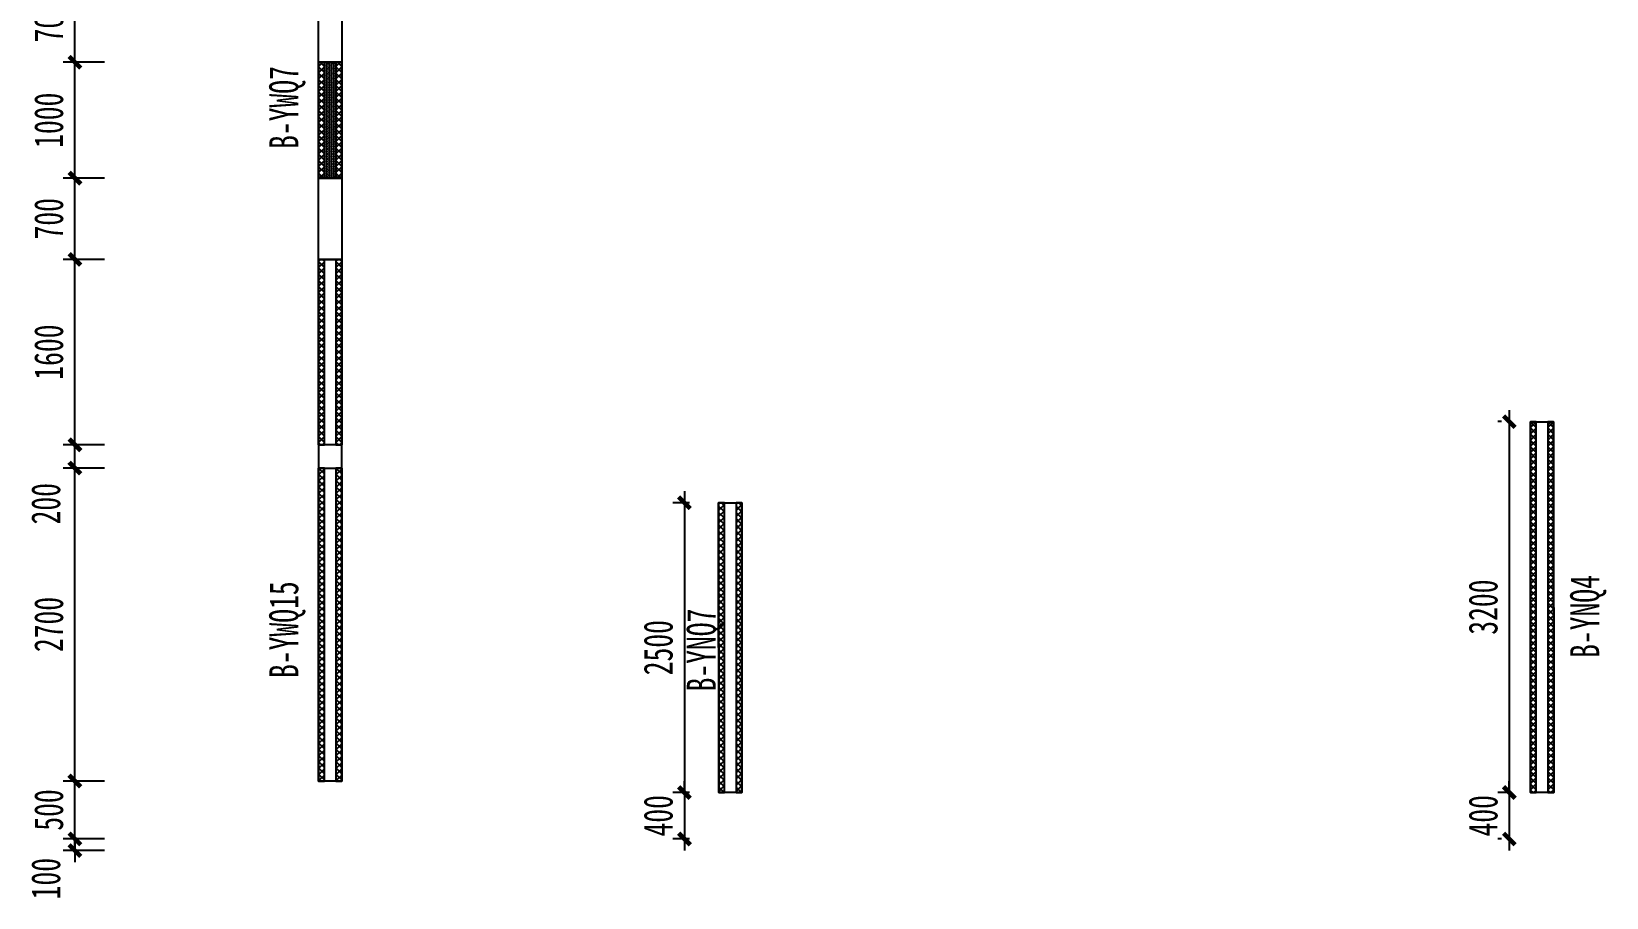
# Model space of a CAD drawing. Extents: x -3200781797 to -8106663, y 494714 to 1244925.
# Drawn here: x -3200781758 to -3200768176, y 766364 to 773835 of the extents above; entities that cross this region are included whole.
import ezdxf
from ezdxf.enums import TextEntityAlignment as Align

# ---------------------------------------------------------------- set-up
doc = ezdxf.new("R2010")
doc.units = 0
doc.header["$LTSCALE"] = 1000
doc.header["$MEASUREMENT"] = 0
doc.linetypes.add('DASH', pattern=[0.35, 0.25, -0.1])
doc.layers.get('Defpoints').update_dxf_attribs({"color": 30, "linetype": 'DASH'})
for name, color, linetype in [('3#4#5#$0$DIM', 3, 'Continuous'), ('3#4#5#$0$S-ANNO-TEXT', 7, 'Continuous'), ('3#4#5#$0$S-PC-FQ', 4, 'Continuous'), ('3#4#5#$0$S-PC-FQ-NYQ', 4, 'Continuous'), ('3#4#5#$0$S-PC-FQ-WYQ', 4, 'Continuous'), ('3#4#5#$0$可计入现浇段', 60, 'Continuous')]:
    doc.layers.add(name, color=color, linetype=linetype)
doc.styles.add('3#4#5#$0$宋体', font='', dxfattribs={"width": 0.8})
doc.styles.add('3#4#5#$0$楷体', font='', dxfattribs={"width": 0.7})
doc.styles.get('3#4#5#$0$宋体').set_extended_font_data('SimSun')
doc.styles.get('3#4#5#$0$楷体').set_extended_font_data('KaiTi_GB2312')
doc.dimstyles.new('3#4#5#$0$TSSD_100_100', dxfattribs={"dimtxt": 250, "dimasz": 100, "dimexe": 100, "dimexo": 250, "dimgap": 100, "dimtad": 1, "dimdec": 0, "dimzin": 0, "dimdsep": 46, "dimtxsty": '3#4#5#$0$楷体', "dimblk": '3#4#5#$0$_ArchTick', "dimcen": 0, "dimdle": 100, "dimclrt": 7, "dimadec": 0, "dimazin": 0, "dimtfac": 1, "dimtdec": 0, "dimtix": 1, "dimtmove": 2, "dimatfit": 3, "dimfxl": 1, "dimtolj": 1, "dimtzin": 0, "dimarcsym": 0})

# ---------------------------------------------------------------- blocks, each defined once
blk = doc.blocks.new('3#4#5#$0$_ArchTick')
at = {"color": 0, "linetype": 'ByBlock', "const_width": 0.4}
blk.add_lwpolyline([(-0.5, -0.5), (0.5, 0.5)], dxfattribs=at)
blk = doc.blocks.new('*D3440')
at = {"layer": '3#4#5#$0$DIM', "color": 0, "lineweight": -2, "transparency": 16777216}
for p, q in [((3155, 500), (3155, 600)), ((3200, 500), (3055, 500)), ((3155, 500), (3155, 100)), ((3200, 100), (3055, 100)), ((3155, 100), (3155, 0))]:
    blk.add_line(p, q, dxfattribs=at)
at = {"layer": 'Defpoints', "color": 0, "transparency": 16777216}
for p in [(3450, 500), (3155, 100), (3450, 100)]:
    blk.add_point(p, dxfattribs=at)
at = {"layer": '3#4#5#$0$DIM', "color": 0, "lineweight": -2, "transparency": 16777216, "xscale": 100, "yscale": 100, "zscale": 100}
for p, rotation in [((3155, 500), 270), ((3155, 100), 90)]:
    blk.add_blockref('3#4#5#$0$_ArchTick', p, dxfattribs=dict(at, rotation=rotation))
at = {"layer": '3#4#5#$0$DIM', "color": 7, "transparency": 16777216, "insert": (2930, 300), "char_height": 250, "attachment_point": 5, "rotation": 90, "style": '3#4#5#$0$楷体'}
blk.add_mtext('\\A1;400', dxfattribs=at)
blk = doc.blocks.new('*D3441')
at = {"layer": '3#4#5#$0$DIM', "color": 0, "lineweight": -2, "transparency": 16777216}
for p, q in [((3200, 3000), (3055, 3000)), ((3155, 3100), (3155, 400)), ((3200, 500), (3055, 500))]:
    blk.add_line(p, q, dxfattribs=at)
at = {"layer": 'Defpoints', "color": 0, "transparency": 16777216}
for p in [(3450, 3000), (3155, 500), (3450, 500)]:
    blk.add_point(p, dxfattribs=at)
at = {"layer": '3#4#5#$0$DIM', "color": 0, "lineweight": -2, "transparency": 16777216, "xscale": 100, "yscale": 100, "zscale": 100}
for p, rotation in [((3155, 3000), 90), ((3155, 500), 270)]:
    blk.add_blockref('3#4#5#$0$_ArchTick', p, dxfattribs=dict(at, rotation=rotation))
at = {"layer": '3#4#5#$0$DIM', "color": 7, "transparency": 16777216, "insert": (2930, 1750), "char_height": 250, "attachment_point": 5, "rotation": 90, "style": '3#4#5#$0$楷体'}
blk.add_mtext('\\A1;2500', dxfattribs=at)
blk = doc.blocks.new('*D3442')
at = {"layer": '3#4#5#$0$DIM', "color": 0, "lineweight": -2, "transparency": 16777216}
for p, q in [((10200, 3700), (10168, 3700)), ((10268, 3800), (10268, 400)), ((10200, 500), (10168, 500))]:
    blk.add_line(p, q, dxfattribs=at)
at = {"layer": 'Defpoints', "color": 0, "transparency": 16777216}
for p in [(10450, 3700), (10268, 500), (10450, 500)]:
    blk.add_point(p, dxfattribs=at)
at = {"layer": '3#4#5#$0$DIM', "color": 0, "lineweight": -2, "transparency": 16777216, "xscale": 100, "yscale": 100, "zscale": 100}
for p, rotation in [((10268, 3700), 90), ((10268, 500), 270)]:
    blk.add_blockref('3#4#5#$0$_ArchTick', p, dxfattribs=dict(at, rotation=rotation))
at = {"layer": '3#4#5#$0$DIM', "color": 7, "transparency": 16777216, "insert": (10043, 2100), "char_height": 250, "attachment_point": 5, "rotation": 90, "style": '3#4#5#$0$楷体'}
blk.add_mtext('\\A1;3200', dxfattribs=at)
blk = doc.blocks.new('*D3447')
at = {"layer": '3#4#5#$0$DIM', "color": 0, "lineweight": -2, "transparency": 16777216}
for p, q in [((10268, 500), (10268, 600)), ((10250, 500), (10168, 500)), ((10268, 500), (10268, 100)), ((10200, 100), (10168, 100)), ((10268, 100), (10268, 0))]:
    blk.add_line(p, q, dxfattribs=at)
at = {"layer": 'Defpoints', "color": 0, "transparency": 16777216}
for p in [(10500, 500), (10268, 100), (10450, 100)]:
    blk.add_point(p, dxfattribs=at)
at = {"layer": '3#4#5#$0$DIM', "color": 0, "lineweight": -2, "transparency": 16777216, "xscale": 100, "yscale": 100, "zscale": 100}
for p, rotation in [((10268, 500), 270), ((10268, 100), 90)]:
    blk.add_blockref('3#4#5#$0$_ArchTick', p, dxfattribs=dict(at, rotation=rotation))
at = {"layer": '3#4#5#$0$DIM', "color": 7, "transparency": 16777216, "insert": (10043, 300), "char_height": 250, "attachment_point": 5, "rotation": 90, "style": '3#4#5#$0$楷体'}
blk.add_mtext('\\A1;400', dxfattribs=at)
blk = doc.blocks.new('3#4#5#$0$B-YWQ7')
at = {"layer": '3#4#5#$0$S-PC-FQ'}
h = blk.add_hatch(dxfattribs=at)
h.set_pattern_fill('HONEY', color=6, scale=100)
h.set_pattern_definition([(0, (-2908947.837, 574047.362), (18.75, 10.8253175), [12.5, -25]), (120, (-2908947.837, 574047.362), (-18.74999996, 10.82531757), [12.5, -25]), (60, (-2908947.837, 574047.362), (4e-08, 21.65063507), [-25, 12.5])])
h.paths.add_polyline_path([(-147956, 325388), (-147856, 325388), (-147856, 324388), (-147956, 324388)])
at = {"layer": '3#4#5#$0$S-PC-FQ-WYQ'}
h = blk.add_hatch(dxfattribs=at)
h.set_pattern_fill('ANSI37', color=256, scale=12, angle=90)
h.set_pattern_definition([(135, (-1009808.17, 839489.796), (-26.9407684, -26.9407684), []), (225, (-1009808.17, 839489.796), (26.9407684, -26.9407684), [])])
h.paths.add_polyline_path([(-148006, 326088), (-147956, 326088), (-147956, 326488), (-148006, 326488)])
h = blk.add_hatch(dxfattribs=at)
h.set_pattern_fill('ANSI37', color=256, scale=12, angle=90)
h.set_pattern_definition([(135, (-1009658.17, 839489.796), (-26.9407684, -26.9407684), []), (225, (-1009658.17, 839489.796), (26.9407684, -26.9407684), [])])
h.paths.add_polyline_path([(-147856, 326088), (-147806, 326088), (-147806, 326488), (-147856, 326488)])
h = blk.add_hatch(dxfattribs=at)
h.set_pattern_fill('ANSI37', color=256, scale=12, angle=90)
h.set_pattern_definition([(135, (-1009808.172, 838539.798), (-26.9407684, -26.9407684), []), (225, (-1009808.172, 838539.798), (26.9407684, -26.9407684), [])])
h.paths.add_polyline_path([(-148006, 324388), (-147956, 324388), (-147956, 325388), (-148006, 325388)])
h = blk.add_hatch(dxfattribs=at)
h.set_pattern_fill('ANSI37', color=256, scale=12, angle=90)
h.set_pattern_definition([(135, (-1009658.172, 838539.798), (-26.9407684, -26.9407684), []), (225, (-1009658.172, 838539.798), (26.9407684, -26.9407684), [])])
h.paths.add_polyline_path([(-147856, 324388), (-147806, 324388), (-147806, 325388), (-147856, 325388)])
h = blk.add_hatch(dxfattribs=at)
h.set_pattern_fill('ANSI37', color=256, scale=12, angle=90)
h.set_pattern_definition([(135, (-1009808.04, 836589.806), (-26.9407684, -26.9407684), []), (225, (-1009808.04, 836589.806), (26.9407684, -26.9407684), [])])
h.paths.add_polyline_path([(-148006, 322088), (-147956, 322088), (-147956, 323688), (-148006, 323688)])
h = blk.add_hatch(dxfattribs=at)
h.set_pattern_fill('ANSI37', color=256, scale=12, angle=90)
h.set_pattern_definition([(135, (-1009658.04, 836589.806), (-26.9407684, -26.9407684), []), (225, (-1009658.04, 836589.806), (26.9407684, -26.9407684), [])])
h.paths.add_polyline_path([(-147856, 322088), (-147806, 322088), (-147806, 323688), (-147856, 323688)])
at = {"layer": '3#4#5#$0$S-PC-FQ', "color": 6}
blk.add_lwpolyline([(-147956, 325388), (-147856, 325388), (-147856, 324388), (-147956, 324388)], close=True, dxfattribs=at)
at = {"layer": '3#4#5#$0$S-PC-FQ-WYQ'}
for points in [[(-148006, 326088), (-147956, 326088), (-147956, 326488), (-148006, 326488)], [(-148006, 326488), (-147806, 326488), (-147806, 326088), (-148006, 326088)], [(-147856, 326088), (-147806, 326088), (-147806, 326488), (-147856, 326488)], [(-148006, 326088), (-147806, 326088), (-147806, 325388), (-148006, 325388)], [(-148006, 324388), (-147956, 324388), (-147956, 325388), (-148006, 325388)], [(-148006, 325388), (-147806, 325388), (-147806, 324388), (-148006, 324388)], [(-147856, 324388), (-147806, 324388), (-147806, 325388), (-147856, 325388)], [(-148006, 324388), (-147806, 324388), (-147806, 323688), (-148006, 323688)], [(-148006, 322088), (-147956, 322088), (-147956, 323688), (-148006, 323688)], [(-148006, 323688), (-147806, 323688), (-147806, 322088), (-148006, 322088)], [(-147856, 322088), (-147806, 322088), (-147806, 323688), (-147856, 323688)]]:
    blk.add_lwpolyline(points, close=True, dxfattribs=at)
blk = doc.blocks.new('3#4#5#$0$B-YNQ4')
at = {"layer": '3#4#5#$0$S-PC-FQ-WYQ'}
h = blk.add_hatch(dxfattribs=at)
h.set_pattern_fill('ANSI37', color=256, scale=12, angle=90)
h.set_pattern_definition([(135, (-999357.987, 834939.82), (-26.9407684, -26.9407684), []), (225, (-999357.987, 834939.82), (26.9407684, -26.9407684), [])])
h.paths.add_polyline_path([(-137555, 319088), (-137505, 319088), (-137506, 322288), (-137556, 322288)])
h = blk.add_hatch(dxfattribs=at)
h.set_pattern_fill('ANSI37', color=256, scale=12, angle=90)
h.set_pattern_definition([(135, (-999207.987, 834939.82), (-26.9407684, -26.9407684), []), (225, (-999207.987, 834939.82), (26.9407684, -26.9407684), [])])
h.paths.add_polyline_path([(-137405, 319088), (-137355, 319088), (-137356, 322288), (-137406, 322288)])
for points in [[(-137555, 319088), (-137505, 319088), (-137506, 322288), (-137556, 322288)], [(-137556, 322288), (-137356, 322288), (-137355, 319088), (-137555, 319088)], [(-137405, 319088), (-137355, 319088), (-137356, 322288), (-137406, 322288)]]:
    blk.add_lwpolyline(points, close=True, dxfattribs=at)
blk = doc.blocks.new('*D3394')
at = {"layer": '3#4#5#$0$DIM', "color": 0, "lineweight": -2, "transparency": 16777216}
for p, q in [((-2101, 100), (-2101, 200)), ((-1845, 100), (-2201, 100)), ((-2101, 0), (-2101, 100)), ((-1845, 0), (-2201, 0)), ((-2101, 0), (-2101, -100))]:
    blk.add_line(p, q, dxfattribs=at)
at = {"layer": 'Defpoints', "color": 0, "transparency": 16777216}
for p in [(-2101, 100), (-1595, 100), (-1595, 0)]:
    blk.add_point(p, dxfattribs=at)
at = {"layer": '3#4#5#$0$DIM', "color": 0, "lineweight": -2, "transparency": 16777216, "xscale": 100, "yscale": 100, "zscale": 100}
for p, rotation in [((-2101, 100), 270), ((-2101, 0), 90)]:
    blk.add_blockref('3#4#5#$0$_ArchTick', p, dxfattribs=dict(at, rotation=rotation))
at = {"layer": '3#4#5#$0$DIM', "color": 7, "transparency": 16777216, "insert": (-2351, -242), "char_height": 250, "attachment_point": 5, "rotation": 90, "style": '3#4#5#$0$楷体'}
blk.add_mtext('\\A1;100', dxfattribs=at)
blk = doc.blocks.new('*D3395')
at = {"layer": '3#4#5#$0$DIM', "color": 0, "lineweight": -2, "transparency": 16777216}
for p, q in [((-2101, 500), (-2101, 3400)), ((-1846, 3300), (-2201, 3300)), ((-1846, 600), (-2201, 600))]:
    blk.add_line(p, q, dxfattribs=at)
at = {"layer": 'Defpoints', "color": 0, "transparency": 16777216}
for p in [(-2101, 3300), (-1596, 3300), (-1596, 600)]:
    blk.add_point(p, dxfattribs=at)
at = {"layer": '3#4#5#$0$DIM', "color": 0, "lineweight": -2, "transparency": 16777216, "xscale": 100, "yscale": 100, "zscale": 100}
for p, rotation in [((-2101, 3300), 90), ((-2101, 600), 270)]:
    blk.add_blockref('3#4#5#$0$_ArchTick', p, dxfattribs=dict(at, rotation=rotation))
at = {"layer": '3#4#5#$0$DIM', "color": 7, "transparency": 16777216, "insert": (-2326, 1950), "char_height": 250, "attachment_point": 5, "rotation": 90, "style": '3#4#5#$0$楷体'}
blk.add_mtext('\\A1;2700', dxfattribs=at)
blk = doc.blocks.new('*D3396')
at = {"layer": '3#4#5#$0$DIM', "color": 0, "lineweight": -2, "transparency": 16777216}
for p, q in [((-2101, 3200), (-2101, 3600)), ((-1845, 3500), (-2201, 3500)), ((-1846, 3300), (-2201, 3300))]:
    blk.add_line(p, q, dxfattribs=at)
at = {"layer": 'Defpoints', "color": 0, "transparency": 16777216}
for p in [(-2101, 3500), (-1595, 3500), (-1596, 3300)]:
    blk.add_point(p, dxfattribs=at)
at = {"layer": '3#4#5#$0$DIM', "color": 0, "lineweight": -2, "transparency": 16777216, "xscale": 100, "yscale": 100, "zscale": 100}
for p, rotation in [((-2101, 3500), 90), ((-2101, 3300), 270)]:
    blk.add_blockref('3#4#5#$0$_ArchTick', p, dxfattribs=dict(at, rotation=rotation))
at = {"layer": '3#4#5#$0$DIM', "color": 7, "transparency": 16777216, "insert": (-2351, 2992), "char_height": 250, "attachment_point": 5, "rotation": 90, "style": '3#4#5#$0$楷体'}
blk.add_mtext('\\A1;200', dxfattribs=at)
blk = doc.blocks.new('*D3397')
at = {"layer": '3#4#5#$0$DIM', "color": 0, "lineweight": -2, "transparency": 16777216}
for p, q in [((-2101, 3400), (-2101, 5200)), ((-1846, 5100), (-2201, 5100)), ((-1845, 3500), (-2201, 3500))]:
    blk.add_line(p, q, dxfattribs=at)
at = {"layer": 'Defpoints', "color": 0, "transparency": 16777216}
for p in [(-2101, 5100), (-1596, 5100), (-1595, 3500)]:
    blk.add_point(p, dxfattribs=at)
at = {"layer": '3#4#5#$0$DIM', "color": 0, "lineweight": -2, "transparency": 16777216, "xscale": 100, "yscale": 100, "zscale": 100}
for p, rotation in [((-2101, 5100), 90), ((-2101, 3500), 270)]:
    blk.add_blockref('3#4#5#$0$_ArchTick', p, dxfattribs=dict(at, rotation=rotation))
at = {"layer": '3#4#5#$0$DIM', "color": 7, "transparency": 16777216, "insert": (-2326, 4300), "char_height": 250, "attachment_point": 5, "rotation": 90, "style": '3#4#5#$0$楷体'}
blk.add_mtext('\\A1;1600', dxfattribs=at)
blk = doc.blocks.new('*D3398')
at = {"layer": '3#4#5#$0$DIM', "color": 0, "lineweight": -2, "transparency": 16777216}
for p, q in [((-2101, 5000), (-2101, 5900)), ((-1845, 5800), (-2201, 5800)), ((-1846, 5100), (-2201, 5100))]:
    blk.add_line(p, q, dxfattribs=at)
at = {"layer": 'Defpoints', "color": 0, "transparency": 16777216}
for p in [(-2101, 5800), (-1595, 5800), (-1596, 5100)]:
    blk.add_point(p, dxfattribs=at)
at = {"layer": '3#4#5#$0$DIM', "color": 0, "lineweight": -2, "transparency": 16777216, "xscale": 100, "yscale": 100, "zscale": 100}
for p, rotation in [((-2101, 5800), 90), ((-2101, 5100), 270)]:
    blk.add_blockref('3#4#5#$0$_ArchTick', p, dxfattribs=dict(at, rotation=rotation))
at = {"layer": '3#4#5#$0$DIM', "color": 7, "transparency": 16777216, "insert": (-2326, 5450), "char_height": 250, "attachment_point": 5, "rotation": 90, "style": '3#4#5#$0$楷体'}
blk.add_mtext('\\A1;700', dxfattribs=at)
blk = doc.blocks.new('*D3399')
at = {"layer": '3#4#5#$0$DIM', "color": 0, "lineweight": -2, "transparency": 16777216}
for p, q in [((-1846, 6800), (-2201, 6800)), ((-2101, 5700), (-2101, 6900)), ((-1845, 5800), (-2201, 5800))]:
    blk.add_line(p, q, dxfattribs=at)
at = {"layer": 'Defpoints', "color": 0, "transparency": 16777216}
for p in [(-2101, 6800), (-1596, 6800), (-1595, 5800)]:
    blk.add_point(p, dxfattribs=at)
at = {"layer": '3#4#5#$0$DIM', "color": 0, "lineweight": -2, "transparency": 16777216, "xscale": 100, "yscale": 100, "zscale": 100}
for p, rotation in [((-2101, 6800), 90), ((-2101, 5800), 270)]:
    blk.add_blockref('3#4#5#$0$_ArchTick', p, dxfattribs=dict(at, rotation=rotation))
at = {"layer": '3#4#5#$0$DIM', "color": 7, "transparency": 16777216, "insert": (-2326, 6300), "char_height": 250, "attachment_point": 5, "rotation": 90, "style": '3#4#5#$0$楷体'}
blk.add_mtext('\\A1;1000', dxfattribs=at)
blk = doc.blocks.new('*D3400')
at = {"layer": '3#4#5#$0$DIM', "color": 0, "lineweight": -2, "transparency": 16777216}
for p, q in [((-1846, 7500), (-2201, 7500)), ((-2101, 6700), (-2101, 7600)), ((-1846, 6800), (-2201, 6800))]:
    blk.add_line(p, q, dxfattribs=at)
at = {"layer": 'Defpoints', "color": 0, "transparency": 16777216}
for p in [(-2101, 7500), (-1596, 7500), (-1596, 6800)]:
    blk.add_point(p, dxfattribs=at)
at = {"layer": '3#4#5#$0$DIM', "color": 0, "lineweight": -2, "transparency": 16777216, "xscale": 100, "yscale": 100, "zscale": 100}
for p, rotation in [((-2101, 7500), 90), ((-2101, 6800), 270)]:
    blk.add_blockref('3#4#5#$0$_ArchTick', p, dxfattribs=dict(at, rotation=rotation))
at = {"layer": '3#4#5#$0$DIM', "color": 7, "transparency": 16777216, "insert": (-2326, 7150), "char_height": 250, "attachment_point": 5, "rotation": 90, "style": '3#4#5#$0$楷体'}
blk.add_mtext('\\A1;700', dxfattribs=at)
blk = doc.blocks.new('3#4#5#$0$B-YWQ15')
at = {"layer": '3#4#5#$0$S-PC-FQ-WYQ'}
h = blk.add_hatch(dxfattribs=at)
h.set_pattern_fill('ANSI37', color=256, scale=12, angle=90)
h.set_pattern_definition([(135, (-970766.46, 834939.808), (-26.9407684, -26.9407684), []), (225, (-970766.46, 834939.808), (26.9407684, -26.9407684), [])])
h.paths.add_polyline_path([(-108964, 319088), (-108914, 319088), (-108914, 321788), (-108964, 321788)])
h = blk.add_hatch(dxfattribs=at)
h.set_pattern_fill('ANSI37', color=256, scale=12, angle=90)
h.set_pattern_definition([(135, (-970616.46, 834939.808), (-26.9407684, -26.9407684), []), (225, (-970616.46, 834939.808), (26.9407684, -26.9407684), [])])
h.paths.add_polyline_path([(-108814, 319088), (-108764, 319088), (-108764, 321788), (-108814, 321788)])
for points in [[(-108964, 319088), (-108914, 319088), (-108914, 321788), (-108964, 321788)], [(-108964, 321788), (-108764, 321788), (-108764, 319088), (-108964, 319088)], [(-108814, 319088), (-108764, 319088), (-108764, 321788), (-108814, 321788)]]:
    blk.add_lwpolyline(points, close=True, dxfattribs=at)
blk = doc.blocks.new('*D3449')
at = {"layer": '3#4#5#$0$DIM', "color": 0, "lineweight": -2, "transparency": 16777216}
for p, q in [((-2101, 600), (-2101, 700)), ((-1846, 600), (-2201, 600)), ((-2101, 100), (-2101, 600)), ((-1846, 100), (-2201, 100)), ((-2101, 100), (-2101, 0))]:
    blk.add_line(p, q, dxfattribs=at)
at = {"layer": 'Defpoints', "color": 0, "transparency": 16777216}
for p in [(-2101, 600), (-1596, 600), (-1596, 100)]:
    blk.add_point(p, dxfattribs=at)
at = {"layer": '3#4#5#$0$DIM', "color": 0, "lineweight": -2, "transparency": 16777216, "xscale": 100, "yscale": 100, "zscale": 100}
for p, rotation in [((-2101, 600), 270), ((-2101, 100), 90)]:
    blk.add_blockref('3#4#5#$0$_ArchTick', p, dxfattribs=dict(at, rotation=rotation))
at = {"layer": '3#4#5#$0$DIM', "color": 7, "transparency": 16777216, "insert": (-2326, 350), "char_height": 250, "attachment_point": 5, "rotation": 90, "style": '3#4#5#$0$楷体'}
blk.add_mtext('\\A1;500', dxfattribs=at)
blk = doc.blocks.new('3#4#5#$0$A$C475A1008')
at = {"layer": '3#4#5#$0$S-PC-FQ-WYQ'}
h = blk.add_hatch(dxfattribs=at)
h.set_pattern_fill('ANSI37', color=256, scale=12, angle=90)
h.set_pattern_definition([(135, (-858352.397, 515401.313), (-26.9407684, -26.9407684), []), (225, (-858352.397, 515401.313), (26.9407684, -26.9407684), [])])
h.paths.add_polyline_path([(3450.3, 499.9), (3500.3, 499.9), (3500, 3000), (3450, 3000)])
h = blk.add_hatch(dxfattribs=at)
h.set_pattern_fill('ANSI37', color=256, scale=12, angle=90)
h.set_pattern_definition([(135, (-858202.397, 515401.313), (-26.9407684, -26.9407684), []), (225, (-858202.397, 515401.313), (26.9407684, -26.9407684), [])])
h.paths.add_polyline_path([(3600.3, 499.9), (3650.3, 499.9), (3650, 3000), (3600, 3000)])
for points in [[(3450.3, 499.9), (3500.3, 499.9), (3500, 3000), (3450, 3000)], [(3450, 3000), (3650, 3000), (3650.3, 499.9), (3450.3, 499.9)], [(3600.3, 499.9), (3650.3, 499.9), (3650, 3000), (3600, 3000)]]:
    blk.add_lwpolyline(points, close=True, dxfattribs=at)
at = {"layer": '3#4#5#$0$可计入现浇段'}
blk.add_lwpolyline([(199.9, 3300), (199.9, 3300), (199.9, 3300), (199.9, 3500), (199.9, 3500), (199.9, 3500), (-0.1, 3500), (-0.1, 3300), (199.9, 3300)], dxfattribs=at)
at = {"layer": '3#4#5#$0$S-PC-FQ-WYQ'}
for name, p in [('3#4#5#$0$B-YWQ7', (148005.8, -318588.4)), ('3#4#5#$0$B-YNQ4', (148005.8, -318588.4)), ('3#4#5#$0$B-YWQ15', (108963.9, -318488.4))]:
    blk.add_blockref(name, p, dxfattribs=at)
at = {"layer": '3#4#5#$0$S-PC-FQ-NYQ', "style": '3#4#5#$0$宋体', "width": 0.7}
for s, p in [('B-YWQ7', (-300, 6052.2)), ('B-YNQ4', (10918, 1661.7)), ('B-YWQ15', (-300, 1488.9)), ('B-YNQ7', (3300, 1372.6))]:
    blk.add_text(s, height=250, rotation=90, dxfattribs=at).set_placement(p, align=Align.MIDDLE_LEFT)
at = {"layer": '3#4#5#$0$DIM'}
for base, p1, p2, picture, middle in [((-2101.1, 7500), (-1595.7, 6800), (-1595.5, 7500), '*D3400', (-2326.1, 7150)), ((-2101.1, 6800), (-1595.5, 5800), (-1595.7, 6800), '*D3399', (-2326.1, 6300)), ((-2101, 5800), (-1595.6, 5100), (-1595.5, 5800), '*D3398', (-2326, 5450)), ((-2101, 5100), (-1595.4, 3500), (-1595.6, 5100), '*D3397', (-2326, 4300)), ((10267.7, 499.9), (10449.9, 3700), (10449.9, 499.9), '*D3442', (10042.7, 2100)), ((-2101, 3300), (-1595.5, 599.9), (-1595.6, 3300), '*D3395', (-2326, 1949.9)), ((3155.3, 499.9), (3450, 3000), (3450, 499.9), '*D3441', (2930.3, 1750)), ((-2101.1, 599.9), (-1595.5, 100), (-1595.5, 599.9), '*D3449', (-2326.1, 350)), ((3155.3, 99.9), (3450, 499.9), (3450, 99.9), '*D3440', (2930.3, 299.9)), ((10267.7, 100), (10500.4, 499.9), (10450, 100), '*D3447', (10042.7, 300))]:
    dim = blk.add_linear_dim(base=base, p1=p1, p2=p2, angle=90, dimstyle='3#4#5#$0$TSSD_100_100', dxfattribs=at)
    dim.commit()
    dim.dimension.update_dxf_attribs({"geometry": picture, "text_midpoint": middle})
for base, p1, p2, picture, middle in [((-2101, 3500), (-1595.6, 3300), (-1595.4, 3500), '*D3396', (-2351.1, 2991.9)), ((-2101.1, 100), (-1595.5, 0), (-1595.5, 100), '*D3394', (-2351.1, -241.9))]:
    dim = blk.add_linear_dim(base=base, p1=p1, p2=p2, angle=90, dimstyle='3#4#5#$0$TSSD_100_100', dxfattribs=at)
    dim.commit()
    dim.dimension.update_dxf_attribs({"geometry": picture, "text_midpoint": middle, "dimtype": 128})

msp = doc.modelspace()

# ---------------------------------------------------------------- block references
at = {"layer": '3#4#5#$0$S-ANNO-TEXT'}
msp.add_blockref('3#4#5#$0$A$C475A1008', (-3200779282.3, 766769.5), dxfattribs=at)

doc.saveas('drawing.dxf')
